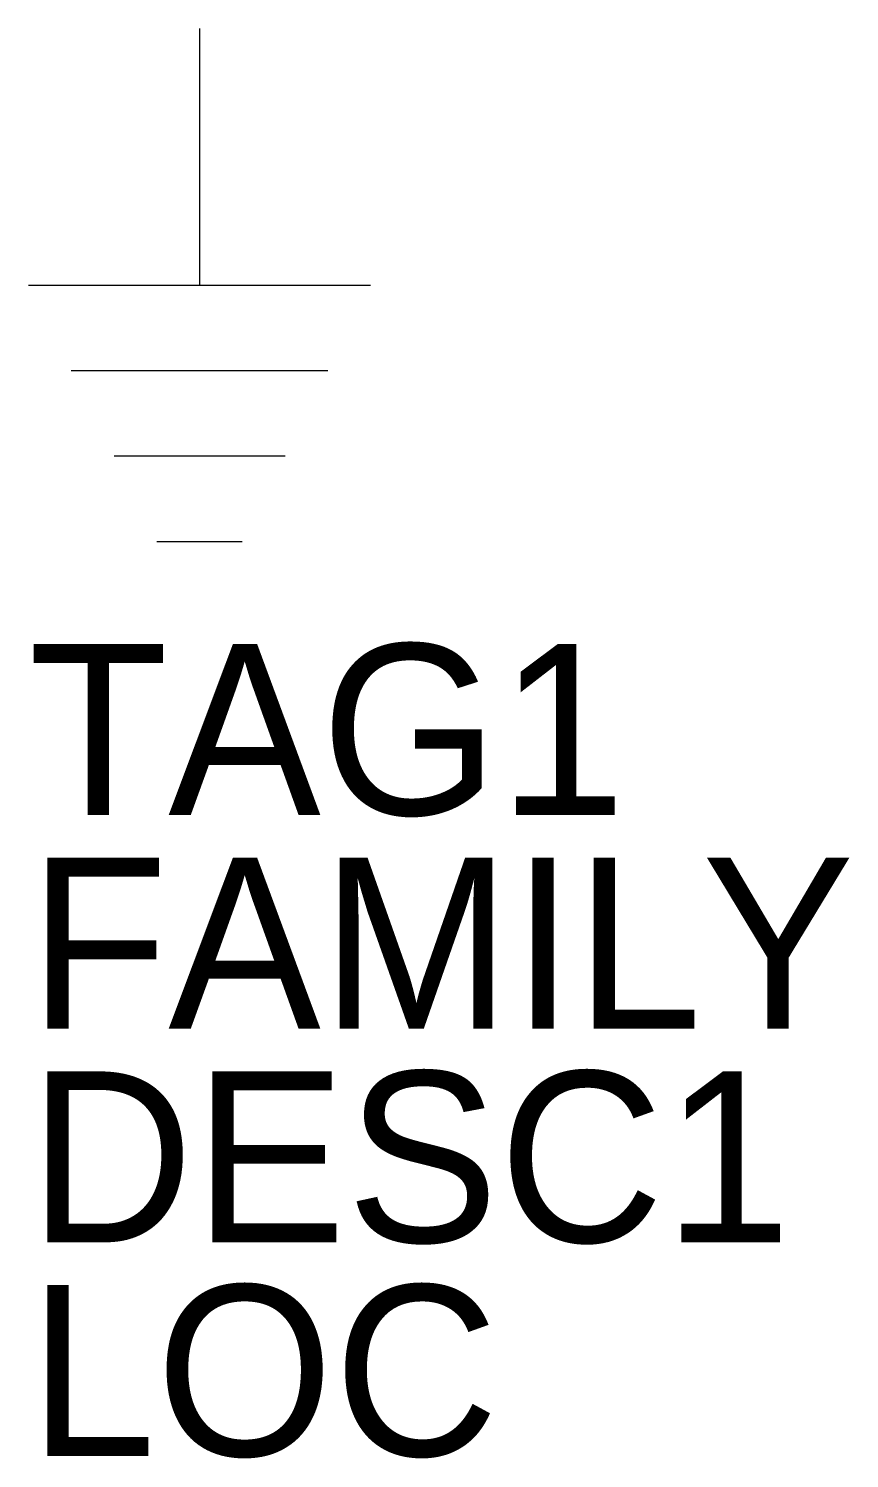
# Model space of a CAD drawing. Extents: x -0.12 to 0.48, y -1.05 to 0.
import ezdxf

# ---------------------------------------------------------------- set-up
doc = ezdxf.new("R2010")
doc.units = 0
doc.layers.get('0').update_dxf_attribs({"linetype": 'CONTINUOUS'})

msp = doc.modelspace()

# ---------------------------------------------------------------- linework, layer by layer
for p, q in [((0, 0), (0, -0.1875)), ((-0.125, -0.1875), (0.125, -0.1875)), ((-0.0938, -0.25), (0.0937, -0.25)), ((-0.0625, -0.3125), (0.0625, -0.3125)), ((-0.0313, -0.375), (0.0312, -0.375))]:
    msp.add_line(p, q)

# ---------------------------------------------------------------- texts
for tag, p in [('TAG1', (-0.125, -0.575)), ('FAMILY', (-0.125, -0.73125)), ('DESC1', (-0.125, -0.8875)), ('LOC', (-0.125, -1.04375))]:
    msp.add_attdef(tag, p, '', height=0.125)

doc.saveas('drawing.dxf')
